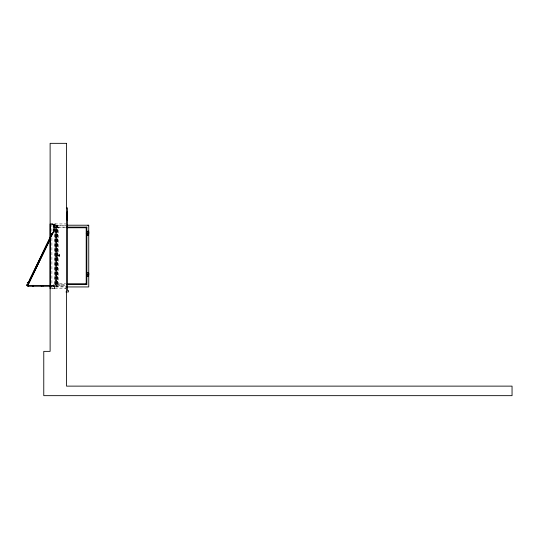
<?xml version="1.0" encoding="UTF-8"?>
<svg xmlns="http://www.w3.org/2000/svg" width="539" height="539" viewBox="0 0 539 539"><rect width="100%" height="100%" fill="white"/><g stroke="black" fill="none" stroke-linecap="round" stroke-linejoin="round"><path stroke-width="0.4" stroke-dasharray="2.69 2.02" d="M53.354 224.561L53.206 230.827L53.28 224.622M54.19 230.746L54.19 224.561L54.116 225.814L53.523 225.814M54.452 286.31L54.452 288.224L51.906 288.224L54.452 288.311M55.086 284.397L55.719 283.763L55.086 284.397L56.993 284.397L56.474 283.763L55.692 283.763L55.719 227.667L55.086 227.034L56.993 227.034L56.474 227.667M56.13 275.456L56.13 235.044M56.204 275.456L56.13 225.214M56.871 285.037L56.878 286.31L56.871 285.037L65.044 285.037M58.246 227.754L58.246 227.121L57.606 227.121L58.246 227.754L58.246 284.403M54.452 288.769L54.452 223.941L54.277 230.746L53.145 230.692L54.089 231.103L51.158 237.153L54.021 231.069M53.819 285.616L51.272 285.481M51.158 235.287L53.159 230.813M59.095 256.577C59.533 252.151 59.149 256.901 59.519 256.658M59.095 255.493L59.546 255.493M59.539 255.715L59.101 255.715M53.3 230.672L54.089 231.137M51.111 235.24L53.199 230.766M51.171 235.273L53.314 230.82M50.781 236.392L51.353 235.213L51.818 235.442L51.252 236.614M51.043 236.459L53.597 231.197M59.539 254.637L59.101 254.637M56.359 227.667L56.993 227.034M58.246 283.763L57.606 284.403L65.643 284.403M52.546 286.31L52.546 285.67L55.072 285.037L55.072 226.569L54.439 226.569M52.546 285.67L55.086 285.037M53.678 286.276L53.819 285.535M50.12 223.941L65.94 223.941M50.12 224.002L55.719 223.941L55.719 288.769M51.906 224.116L54.452 224.116M54.446 224.561L51.906 224.622M55.719 225.214L65.536 225.214M56.993 225.363L57.626 225.363L57.606 286.943M54.452 225.848L55.719 225.848M65.536 225.848L56.339 225.848L56.332 225.214L56.413 286.943L56.42 227.121L65.643 227.121M53.523 226.407L54.116 226.407L54.116 227.667L53.523 227.667M55.086 227.667L56.993 227.667M65.643 227.754L57.606 227.754L57.606 283.763L65.643 283.763M53.523 228.287L54.116 228.287L54.116 229.547L53.523 229.547M55.463 229.958L56.487 229.958M53.819 230.894L53.819 225.814M55.483 231.312L56.784 231.312L56.784 237.665L55.719 237.665M55.719 235.044L56.487 235.044M57.686 251.464L57.626 259.677M57.686 255.324L59.593 255.331L59.593 255.836L57.686 255.843M58.953 255.52L59.593 255.52M58.953 255.654L59.593 255.654M55.611 272.963L56.784 272.963L56.784 279.317L55.483 279.317M55.719 275.456L56.487 275.456M55.463 280.536L56.487 280.536M55.692 283.763L56.474 283.763M56.878 285.67L65.118 285.67M51.906 286.115L51.272 286.115L51.272 285.448M54.439 286.115L55.072 286.115M51.178 286.276L55.719 286.31M56.13 286.31L65.691 286.31M56.993 286.667L57.626 286.667M55.719 286.943L65.637 286.943M50.12 288.769L65.94 288.769M56.359 283.757L56.993 284.39M54.203 224.622L54.203 230.746M65.199 287.604L65.199 288.769M59.317 254.435L59.317 256.739M58.953 255.331L58.953 255.836M57.518 225.363L57.518 286.667M56.993 225.214L56.993 286.943M56.474 227.034L56.487 286.943M56.204 280.536L56.13 286.943M55.086 225.848L55.072 286.31M53.523 224.561L53.442 230.746M51.906 223.941L51.906 288.769M53.59 230.065L53.341 231.218L53.88 231.339L54.143 230.187L53.59 230.065M53.529 231.911L52.963 233.084L52.492 232.868L53.065 231.709L53.529 231.911M52.202 233.461L51.636 234.627L52.108 234.849L52.674 233.677L52.202 233.461M53.893 284.922L53.26 284.922L53.26 286.829L53.893 286.829L53.893 284.922M53.893 285.562L53.26 285.562L53.893 285.616M53.893 286.142L53.26 286.155L53.893 286.196"/><path stroke-width="0.81" d="M50.12 288.769L50.12 224.002M33.465 286.236L33.411 285.374M50.41 238.595L27.759 285.616L26.957 285.232L27.24 284.653L27.624 284.841L27.341 285.421L26.95 285.225L27.226 284.653L27.792 285.481L50.457 285.481M27.253 282.342L28.163 282.726M26.95 285.225L50.383 236.736M50.498 236.978L49.925 238.157L50.396 238.379M29.194 281.54L32.852 274.028M34.658 270.268L36.49 266.515M38.296 262.756L41.954 255.25M43.76 251.484L48.51 241.721M27.684 285.569L50.1 239.336M42.992 286.216L43.012 285.481M67.294 227.754L86.206 227.754L86.84 227.121L86.84 284.403L66.796 284.403M33.014 286.061L33.297 286.276M32.845 286.135L32.845 285.737C33 284.659 32.616 286.937 33.135 285.825M41.267 285.481L41.267 286.276M86.28 233.171L88.14 233.266L86.28 233.36M66.526 207.892L67.476 207.892L67.476 290.514L68.433 290.514L68.433 291.949L65.94 291.949M67.193 225.214L88.746 225.214L88.746 286.943L66.796 286.943M66.796 227.121L86.84 227.121M67.294 283.763L86.206 283.763L86.84 284.403M27.516 284.949L27.125 284.929L27.442 286.276L50.37 286.276M33.041 285.374L33.479 285.374M29.429 280.462L29.894 280.684L29.342 281.83L28.877 281.601M28.601 282.173L29.066 282.402L27.954 284.686L27.516 284.417M88.113 225.214L88.113 225.848M86.206 227.754L86.206 284.403M67.159 211.847L67.159 220.107M28.486 285.481L28.345 286.276M28.237 285.481L28.237 286.276M87.662 234.889L87.978 235.017L87.675 234.842M87.587 274.472C89.279 274.297 84.63 275.773 87.763 274.775L87.587 274.472M27.624 284.841L27.139 284.888L27.664 284.841M31.087 277.026L30.534 278.171L30.999 278.393L31.552 277.255L31.087 277.026M31.916 275.308L31.363 276.453L31.828 276.682L32.387 275.537L31.916 275.308M32.751 273.596L32.192 274.735L32.663 274.964L33.216 273.819L32.751 273.596M33.58 271.878L33.027 273.024L33.492 273.246L34.051 272.107L33.58 271.878M35.244 268.449L34.691 269.588L35.156 269.817L35.709 268.671L35.244 268.449M36.079 266.731L35.52 267.876L35.992 268.099L36.544 266.96L36.073 266.731M36.908 265.013L36.356 266.158L36.82 266.387L37.373 265.242L36.908 265.013M37.737 263.301L37.184 264.44L37.649 264.669L38.208 263.524L37.737 263.301M38.572 261.583L38.013 262.729L38.485 262.951L39.037 261.813L38.572 261.583M39.401 259.865L38.848 261.011L39.313 261.24L39.873 260.094L39.401 259.865M40.236 258.154L39.677 259.299L40.149 259.522L40.701 258.376L40.236 258.154M41.092 256.389L40.519 257.561L40.984 257.79L41.557 256.611L41.092 256.389M41.948 254.624L41.375 255.803L41.84 256.025L42.413 254.853L41.948 254.624M42.797 252.858L42.231 254.037L42.696 254.26L43.268 253.087L42.797 252.858M43.652 251.093L43.086 252.272L43.551 252.495L44.124 251.322L43.652 251.093M44.508 249.328L43.942 250.507L44.407 250.729L44.98 249.557L44.508 249.328M45.364 247.563L44.798 248.742L45.263 248.971L45.835 247.792L45.364 247.563M46.219 245.797L45.653 246.977L46.118 247.206L46.691 246.027L46.219 245.797M47.075 244.039L46.509 245.211L46.974 245.44L47.547 244.261L47.075 244.039M47.931 242.274L47.365 243.446L47.83 243.675L48.402 242.496L47.931 242.274M48.786 240.509L48.214 241.681L48.685 241.91L49.258 240.731L48.786 240.509M49.642 238.743L49.069 239.916L49.541 240.145L50.107 238.966L49.642 238.743M30.251 278.744L29.692 279.882L30.171 280.112L30.73 278.973L30.251 278.744M34.388 270.154L33.829 271.292L34.314 271.528L34.88 270.389L34.388 270.154M88.524 235.172C83.302 235.988 90.303 225.47 88.524 235.172M88.524 276.366C83.356 277.161 90.229 267.014 88.524 276.366M66.526 143.34L50.12 143.34L50.12 351.361L43.767 351.361L43.767 395.66L512.05 395.66L512.05 386.126L66.526 386.126L66.526 143.34"/></g></svg>
